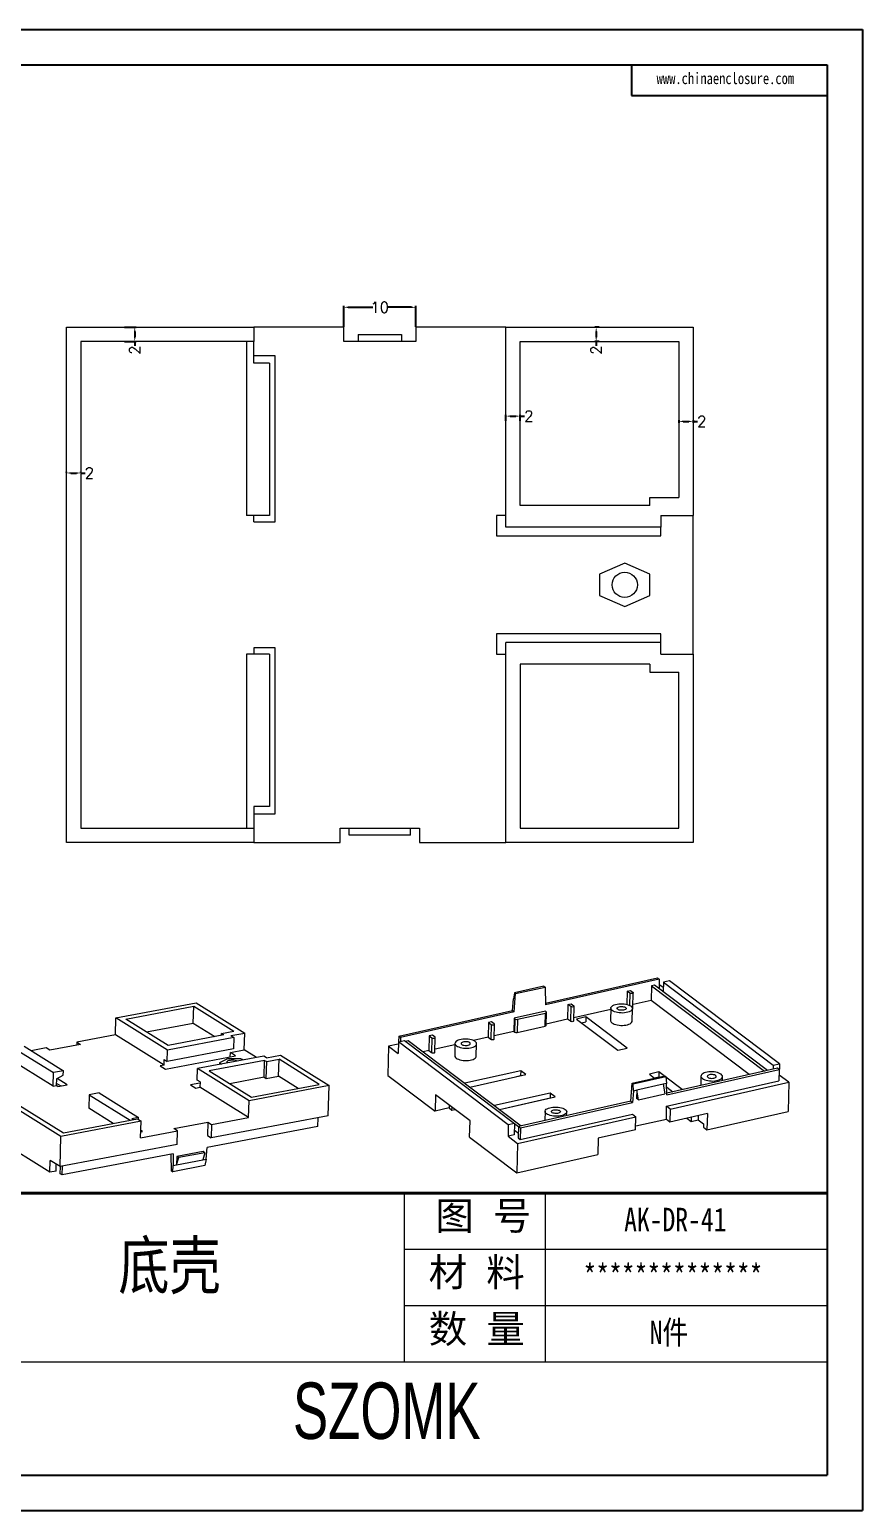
# Model space of a CAD drawing. Header units: inches. Extents: x 2877 to 3980, y 1126 to 1425.
# Drawn here: x 3530.5 to 3646.1, y 1128.8 to 1334.2 of the extents above; entities that cross this region are included whole.
import ezdxf

# ---------------------------------------------------------------- set-up
doc = ezdxf.new("R2010")
doc.units = ezdxf.units.IN
doc.header["$LTSCALE"] = 15
doc.layers.add('文字', color=81, linetype='Continuous')
doc.layers.add('粗实线', color=7, linetype='Continuous', lineweight=30)
doc.layers.add('细实线', color=3, linetype='Continuous', lineweight=9)
doc.styles.get("Standard").update_dxf_attribs({"font": 'txt', "bigfont": 'gbcbig.shx'})
doc.styles.add('宋体', font='', dxfattribs={"width": 0.8, "height": 3.5})
doc.styles.add('长仿宋', font='', dxfattribs={"width": 0.7, "height": 4})
doc.styles.get('宋体').set_extended_font_data('SimSun')
doc.styles.get('长仿宋').set_extended_font_data('SimSun')
doc.dimstyles.new('2', dxfattribs={"dimtxt": 1.5, "dimasz": 0.6, "dimexe": 0.18, "dimexo": 0.0625, "dimgap": 0.09, "dimtad": 0, "dimdsep": 46, "dimtxsty": 'Standard', "dimcen": 0, "dimclrd": 3, "dimclre": 3, "dimadec": 0, "dimazin": 2, "dimtfac": 1, "dimtofl": 0, "dimtmove": 0, "dimatfit": 3, "dimfxl": 1, "dimtolj": 1, "dimtzin": 0, "dimarcsym": 0})

# ---------------------------------------------------------------- blocks, each defined once
blk = doc.blocks.new('*D297')
at = {"color": 3, "lineweight": -2}
for p, q in [((3574.15, 1292.98), (3574.15, 1295.85)), ((3574.75, 1295.67), (3578.19, 1295.67)), ((3583.55, 1295.67), (3580.12, 1295.67)), ((3584.15, 1292.98), (3584.15, 1295.85))]:
    blk.add_line(p, q, dxfattribs=at)
at = {"color": 3}
for points in [[(3574.75, 1295.77), (3574.75, 1295.57), (3574.15, 1295.67)], [(3583.55, 1295.77), (3583.55, 1295.57), (3584.15, 1295.67)]]:
    blk.add_solid(points, dxfattribs=at)
at = {"layer": 'Defpoints', "color": 0}
for p in [(3584.15, 1295.67), (3574.15, 1292.92), (3584.15, 1292.92)]:
    blk.add_point(p, dxfattribs=at)
at = {"color": 0, "insert": (3579.15, 1295.67), "char_height": 1.5, "attachment_point": 5}
blk.add_mtext('\\A1;10', dxfattribs=at)
blk = doc.blocks.new('*D305')
at = {"color": 3, "lineweight": -2}
for p, q in [((3535.65, 1272.74), (3535.65, 1272.86)), ((3536.25, 1272.68), (3537.05, 1272.68)), ((3537.65, 1272.74), (3537.65, 1272.86)), ((3537.65, 1272.68), (3538.25, 1272.68))]:
    blk.add_line(p, q, dxfattribs=at)
at = {"color": 3}
for points in [[(3536.25, 1272.78), (3536.25, 1272.58), (3535.65, 1272.68)], [(3537.05, 1272.78), (3537.05, 1272.58), (3537.65, 1272.68)]]:
    blk.add_solid(points, dxfattribs=at)
at = {"layer": 'Defpoints', "color": 0}
for p in [(3535.65, 1272.68), (3537.65, 1272.68), (3537.65, 1272.68)]:
    blk.add_point(p, dxfattribs=at)
at = {"color": 0, "insert": (3538.84, 1272.68), "char_height": 1.5, "attachment_point": 5}
blk.add_mtext('\\A1;2', dxfattribs=at)
blk = doc.blocks.new('*D306')
at = {"color": 3, "lineweight": -2}
for p, q in [((3543.7, 1292.92), (3545.32, 1292.92)), ((3545.14, 1292.32), (3545.14, 1291.52)), ((3543.7, 1290.92), (3545.32, 1290.92)), ((3545.14, 1290.92), (3545.14, 1290.32))]:
    blk.add_line(p, q, dxfattribs=at)
at = {"color": 3}
for points in [[(3545.04, 1292.32), (3545.24, 1292.32), (3545.14, 1292.92)], [(3545.04, 1291.52), (3545.24, 1291.52), (3545.14, 1290.92)]]:
    blk.add_solid(points, dxfattribs=at)
at = {"layer": 'Defpoints', "color": 0}
for p in [(3543.64, 1292.92), (3543.64, 1290.92), (3545.14, 1290.92)]:
    blk.add_point(p, dxfattribs=at)
at = {"color": 0, "insert": (3545.14, 1289.73), "char_height": 1.5, "attachment_point": 5, "rotation": 90}
blk.add_mtext('\\A1;2', dxfattribs=at)
blk = doc.blocks.new('*D307')
at = {"color": 3, "lineweight": -2}
for p, q in [((3620.65, 1280.03), (3620.65, 1279.66)), ((3621.25, 1279.84), (3622.05, 1279.84)), ((3622.65, 1280.03), (3622.65, 1279.66)), ((3622.65, 1279.84), (3623.25, 1279.84))]:
    blk.add_line(p, q, dxfattribs=at)
at = {"color": 3}
for points in [[(3621.25, 1279.94), (3621.25, 1279.74), (3620.65, 1279.84)], [(3622.05, 1279.94), (3622.05, 1279.74), (3622.65, 1279.84)]]:
    blk.add_solid(points, dxfattribs=at)
at = {"layer": 'Defpoints', "color": 0}
for p in [(3620.65, 1280.09), (3622.65, 1280.09), (3622.65, 1279.84)]:
    blk.add_point(p, dxfattribs=at)
at = {"color": 0, "insert": (3623.84, 1279.84), "char_height": 1.5, "attachment_point": 5}
blk.add_mtext('\\A1;2', dxfattribs=at)
blk = doc.blocks.new('*D308')
at = {"color": 3, "lineweight": -2}
for p, q in [((3596.65, 1279.9), (3596.65, 1280.75)), ((3597.25, 1280.57), (3598.05, 1280.57)), ((3598.65, 1279.9), (3598.65, 1280.75)), ((3598.65, 1280.57), (3599.25, 1280.57))]:
    blk.add_line(p, q, dxfattribs=at)
at = {"color": 3}
for points in [[(3597.25, 1280.67), (3597.25, 1280.47), (3596.65, 1280.57)], [(3598.05, 1280.67), (3598.05, 1280.47), (3598.65, 1280.57)]]:
    blk.add_solid(points, dxfattribs=at)
at = {"layer": 'Defpoints', "color": 0}
for p in [(3596.65, 1279.84), (3598.65, 1280.57), (3598.65, 1279.84)]:
    blk.add_point(p, dxfattribs=at)
at = {"color": 0, "insert": (3599.84, 1280.57), "char_height": 1.5, "attachment_point": 5}
blk.add_mtext('\\A1;2', dxfattribs=at)
blk = doc.blocks.new('*D309')
at = {"color": 3, "lineweight": -2}
for p, q in [((3609.59, 1292.92), (3609.01, 1292.92)), ((3609.19, 1292.32), (3609.19, 1291.52)), ((3609.59, 1290.92), (3609.01, 1290.92)), ((3609.19, 1290.92), (3609.19, 1290.32))]:
    blk.add_line(p, q, dxfattribs=at)
at = {"color": 3}
for points in [[(3609.09, 1292.32), (3609.29, 1292.32), (3609.19, 1292.92)], [(3609.09, 1291.52), (3609.29, 1291.52), (3609.19, 1290.92)]]:
    blk.add_solid(points, dxfattribs=at)
at = {"layer": 'Defpoints', "color": 0}
for p in [(3609.65, 1292.92), (3609.19, 1290.92), (3609.65, 1290.92)]:
    blk.add_point(p, dxfattribs=at)
at = {"color": 0, "insert": (3609.19, 1289.73), "char_height": 1.5, "attachment_point": 5, "rotation": 90}
blk.add_mtext('\\A1;2', dxfattribs=at)

msp = doc.modelspace()

# ---------------------------------------------------------------- linework, layer by layer
for p, q in [((3355.612, 1334.191), (3646.14, 1334.191)), ((3646.14, 1334.191), (3646.14, 1128.767)), ((3363.13, 1329.3), (3641.249, 1329.3)), ((3614.076, 1329.3), (3614.076, 1325.054)), ((3641.249, 1329.3), (3641.249, 1133.658)), ((3614.076, 1325.054), (3641.249, 1325.054)), ((3363.13, 1133.658), (3641.249, 1133.658)), ((3355.612, 1128.767), (3646.14, 1128.767))]:
    msp.add_line(p, q)
at = {"color": 7, "linetype": 'Continuous', "lineweight": 15}
for p, q in [((3535.651, 1221.416), (3535.651, 1292.916)), ((3535.651, 1292.916), (3561.651, 1292.916)), ((3561.651, 1292.916), (3561.651, 1290.916)), ((3574.151, 1292.916), (3561.651, 1292.916)), ((3574.151, 1290.916), (3574.151, 1292.916)), ((3584.151, 1292.916), (3584.151, 1290.916)), ((3596.651, 1292.916), (3584.151, 1292.916)), ((3596.651, 1292.916), (3622.651, 1292.916)), ((3596.651, 1265.166), (3596.651, 1292.916)), ((3622.651, 1292.916), (3622.651, 1266.766)), ((3537.651, 1290.916), (3537.651, 1223.416)), ((3561.651, 1290.916), (3537.651, 1290.916)), ((3560.651, 1290.916), (3560.651, 1266.766)), ((3561.651, 1287.916), (3561.651, 1290.916)), ((3584.151, 1290.916), (3574.151, 1290.916)), ((3576.151, 1291.916), (3576.151, 1290.916)), ((3576.151, 1291.916), (3582.151, 1291.916)), ((3582.151, 1291.916), (3582.151, 1290.916)), ((3598.651, 1290.916), (3620.651, 1290.916)), ((3598.651, 1268.166), (3598.651, 1290.916)), ((3620.651, 1290.916), (3620.651, 1269.266)), ((3564.651, 1288.916), (3561.651, 1288.916)), ((3564.651, 1265.916), (3564.651, 1288.916)), ((3563.851, 1287.916), (3561.651, 1287.916)), ((3563.851, 1287.916), (3563.851, 1266.766)), ((3616.651, 1268.166), (3598.651, 1268.166)), ((3616.651, 1268.166), (3616.651, 1269.266)), ((3616.651, 1269.266), (3620.651, 1269.266)), ((3563.851, 1266.766), (3560.651, 1266.766)), ((3561.651, 1265.916), (3561.651, 1266.766)), ((3561.651, 1265.916), (3564.651, 1265.916)), ((3595.351, 1266.766), (3595.351, 1263.966)), ((3596.651, 1266.766), (3595.351, 1266.766)), ((3618.151, 1266.766), (3622.651, 1266.766)), ((3618.151, 1266.766), (3618.151, 1265.166)), ((3622.651, 1247.566), (3622.651, 1266.766)), ((3595.351, 1263.966), (3618.151, 1263.966)), ((3618.151, 1265.166), (3596.651, 1265.166)), ((3618.151, 1263.966), (3618.151, 1265.166)), ((3613.151, 1260.166), (3609.651, 1258.666)), ((3616.651, 1258.666), (3613.151, 1260.166)), ((3609.651, 1258.666), (3609.651, 1255.666)), ((3616.651, 1255.666), (3616.651, 1258.666)), ((3609.651, 1255.666), (3613.151, 1254.166)), ((3613.151, 1254.166), (3616.651, 1255.666)), ((3618.151, 1250.366), (3595.351, 1250.366)), ((3595.351, 1250.366), (3595.351, 1247.566)), ((3596.651, 1221.416), (3596.651, 1249.166)), ((3618.151, 1249.166), (3596.651, 1249.166)), ((3618.151, 1249.166), (3618.151, 1250.366)), ((3618.151, 1247.566), (3618.151, 1249.166)), ((3560.651, 1247.566), (3560.651, 1223.416)), ((3563.851, 1247.566), (3560.651, 1247.566)), ((3564.651, 1248.416), (3561.651, 1248.416)), ((3561.651, 1248.416), (3561.651, 1247.566)), ((3563.851, 1247.566), (3563.851, 1226.416)), ((3564.651, 1225.416), (3564.651, 1248.416)), ((3595.351, 1247.566), (3596.651, 1247.566)), ((3618.151, 1247.566), (3622.651, 1247.566)), ((3622.651, 1247.566), (3622.651, 1221.416)), ((3616.651, 1246.166), (3598.651, 1246.166)), ((3598.651, 1246.166), (3598.651, 1223.416)), ((3616.651, 1246.166), (3616.651, 1245.066)), ((3616.651, 1245.066), (3620.651, 1245.066)), ((3620.651, 1223.416), (3620.651, 1245.066)), ((3563.851, 1226.416), (3561.651, 1226.416)), ((3561.651, 1226.416), (3561.651, 1223.416)), ((3561.651, 1225.416), (3564.651, 1225.416)), ((3537.651, 1223.416), (3561.651, 1223.416)), ((3561.651, 1223.416), (3561.651, 1221.416)), ((3573.651, 1223.416), (3584.651, 1223.416)), ((3573.651, 1221.416), (3573.651, 1223.416)), ((3574.901, 1222.416), (3574.901, 1223.416)), ((3583.401, 1222.416), (3574.901, 1222.416)), ((3583.401, 1222.416), (3583.401, 1223.416)), ((3584.651, 1223.416), (3584.651, 1221.416)), ((3598.651, 1223.416), (3620.651, 1223.416)), ((3561.651, 1221.416), (3535.651, 1221.416)), ((3561.651, 1221.416), (3573.651, 1221.416)), ((3584.651, 1221.416), (3596.651, 1221.416)), ((3622.651, 1221.416), (3596.651, 1221.416)), ((3602.147, 1199.154), (3617.699, 1202.661)), ((3617.949, 1202.472), (3602.154, 1198.911)), ((3617.699, 1202.661), (3617.949, 1202.472)), ((3617.949, 1202.472), (3617.917, 1201.169)), ((3618.512, 1202.048), (3618.48, 1200.744)), ((3619.377, 1202.243), (3618.512, 1202.048)), ((3618.512, 1202.048), (3633.775, 1190.537)), ((3634.64, 1190.732), (3619.377, 1202.243)), ((3597.576, 1198.124), (3597.694, 1199.726)), ((3597.861, 1200.566), (3597.694, 1199.726)), ((3597.826, 1197.935), (3598.011, 1200.453)), ((3601.939, 1201.485), (3597.861, 1200.566)), ((3597.861, 1200.566), (3598.011, 1200.453)), ((3598.011, 1200.453), (3602.09, 1201.372)), ((3601.939, 1201.485), (3602.09, 1201.372)), ((3602.09, 1201.372), (3602.154, 1198.911)), ((3613.497, 1200.793), (3613.452, 1198.946)), ((3613.497, 1200.793), (3613.93, 1200.891)), ((3613.872, 1200.51), (3613.497, 1200.793)), ((3613.93, 1200.891), (3614.305, 1200.608)), ((3614.289, 1198.516), (3614.338, 1200.553)), ((3616.851, 1201.55), (3616.801, 1199.513)), ((3617.283, 1201.647), (3616.851, 1201.55)), ((3616.851, 1201.55), (3632.55, 1189.709)), ((3632.983, 1189.807), (3617.283, 1201.647)), ((3618.025, 1201.649), (3617.928, 1201.628)), ((3618.494, 1201.296), (3618.025, 1201.649)), ((3542.536, 1197.08), (3553.661, 1199.187)), ((3543.908, 1196.921), (3553.321, 1198.704)), ((3553.249, 1196.371), (3553.321, 1198.704)), ((3553.321, 1198.704), (3558.913, 1195.228)), ((3553.661, 1199.187), (3560.415, 1194.989)), ((3581.781, 1194.562), (3597.576, 1198.124)), ((3597.826, 1197.935), (3582.031, 1194.373)), ((3597.576, 1198.124), (3597.826, 1197.935)), ((3602.132, 1198.006), (3597.804, 1197.03)), ((3598.271, 1196.89), (3602.165, 1197.768)), ((3602.121, 1195.958), (3602.165, 1197.768)), ((3602.257, 1197.911), (3602.132, 1198.006)), ((3602.246, 1196.046), (3602.29, 1197.856)), ((3605.275, 1198.939), (3605.225, 1196.902)), ((3605.275, 1198.939), (3605.707, 1199.037)), ((3605.65, 1198.656), (3605.275, 1198.939)), ((3605.65, 1198.656), (3605.6, 1196.619)), ((3605.707, 1199.037), (3606.083, 1198.754)), ((3606.067, 1196.662), (3606.116, 1198.699)), ((3611.219, 1198.254), (3606.077, 1197.095)), ((3611.224, 1198.441), (3611.182, 1196.721)), ((3614.181, 1196.648), (3614.223, 1198.368)), ((3616.801, 1199.513), (3614.299, 1198.949)), ((3630.433, 1189.232), (3616.801, 1199.513)), ((3542.463, 1194.747), (3542.536, 1197.08)), ((3549.703, 1192.625), (3542.536, 1197.08)), ((3549.784, 1193.268), (3543.908, 1196.921)), ((3546.767, 1195.143), (3553.249, 1196.371)), ((3553.249, 1196.371), (3556.265, 1194.496)), ((3594.239, 1196.451), (3594.19, 1194.414)), ((3594.672, 1196.549), (3594.239, 1196.451)), ((3594.239, 1196.451), (3594.615, 1196.168)), ((3594.615, 1196.168), (3594.565, 1194.131)), ((3595.047, 1196.266), (3594.672, 1196.549)), ((3595.031, 1194.174), (3595.081, 1196.211)), ((3597.804, 1197.03), (3597.76, 1195.219)), ((3597.804, 1197.03), (3597.929, 1196.935)), ((3597.885, 1195.125), (3597.929, 1196.935)), ((3598.271, 1196.89), (3598.227, 1195.079)), ((3598.227, 1195.079), (3602.121, 1195.958)), ((3605.225, 1196.902), (3602.251, 1196.232)), ((3605.6, 1196.619), (3605.225, 1196.902)), ((3607.747, 1197.226), (3606.449, 1196.933)), ((3606.449, 1196.933), (3612.204, 1192.593)), ((3607.138, 1196.414), (3607.731, 1196.547)), ((3607.747, 1197.226), (3607.731, 1196.547)), ((3613.502, 1192.886), (3607.747, 1197.226)), ((3537.115, 1193.734), (3537.101, 1193.312)), ((3542.463, 1194.747), (3537.115, 1193.734)), ((3537.115, 1193.734), (3537.631, 1193.413)), ((3549.217, 1190.549), (3542.463, 1194.747)), ((3558.902, 1194.367), (3549.703, 1192.625)), ((3557.486, 1194.728), (3549.784, 1193.268)), ((3557.194, 1194.672), (3557.202, 1194.904)), ((3557.202, 1194.904), (3558.913, 1195.228)), ((3557.486, 1194.728), (3557.202, 1194.904)), ((3558.489, 1194.624), (3560.415, 1194.989)), ((3558.489, 1194.624), (3558.902, 1194.367)), ((3558.902, 1194.367), (3558.853, 1192.781)), ((3560.342, 1192.656), (3560.415, 1194.989)), ((3581.728, 1193.754), (3581.69, 1192.169)), ((3581.728, 1193.754), (3582.594, 1193.949)), ((3596.991, 1182.243), (3581.728, 1193.754)), ((3581.781, 1194.562), (3581.761, 1193.761)), ((3582.031, 1194.373), (3581.781, 1194.562)), ((3582.031, 1194.373), (3582.017, 1193.819)), ((3582.594, 1193.949), (3597.857, 1182.438)), ((3582.72, 1193.854), (3583.096, 1193.938)), ((3583.096, 1193.938), (3598.796, 1182.098)), ((3586.017, 1194.597), (3585.968, 1192.56)), ((3586.45, 1194.695), (3586.017, 1194.597)), ((3586.017, 1194.597), (3586.392, 1194.314)), ((3586.392, 1194.314), (3586.343, 1192.277)), ((3586.825, 1194.412), (3586.45, 1194.695)), ((3586.809, 1192.32), (3586.859, 1194.357)), ((3589.586, 1193.562), (3589.545, 1191.842)), ((3594.19, 1194.414), (3592.148, 1193.954)), ((3594.19, 1194.414), (3594.565, 1194.131)), ((3597.76, 1195.219), (3595.042, 1194.606)), ((3597.76, 1195.219), (3597.885, 1195.125)), ((3534.902, 1180.657), (3516.435, 1192.135)), ((3517.807, 1191.976), (3535.241, 1181.14)), ((3533.813, 1187.631), (3527.576, 1191.508)), ((3527.634, 1193.374), (3533.872, 1189.497)), ((3529.778, 1193.152), (3535.241, 1189.756)), ((3532.836, 1192.923), (3530.774, 1192.533)), ((3533.352, 1192.602), (3532.836, 1192.923)), ((3537.631, 1193.413), (3533.352, 1192.602)), ((3549.384, 1189.994), (3559.14, 1191.842)), ((3558.853, 1192.781), (3549.654, 1191.038)), ((3549.654, 1191.038), (3549.703, 1192.625)), ((3563.035, 1191.799), (3553.835, 1190.056)), ((3558.398, 1191.702), (3558.417, 1192.292)), ((3558.417, 1192.292), (3560.342, 1192.656)), ((3559.14, 1191.842), (3558.417, 1192.292)), ((3562.028, 1191.608), (3560.342, 1192.656)), ((3563.448, 1191.542), (3563.035, 1191.799)), ((3563.448, 1191.542), (3565.374, 1191.907)), ((3565.374, 1191.907), (3572.128, 1187.709)), ((3580.376, 1193.16), (3580.277, 1189.086)), ((3581.721, 1193.463), (3580.376, 1193.16)), ((3580.376, 1193.16), (3581.69, 1192.169)), ((3585.968, 1192.56), (3585.164, 1192.379)), ((3585.968, 1192.56), (3586.343, 1192.277)), ((3589.582, 1193.375), (3586.82, 1192.752)), ((3592.544, 1191.769), (3592.586, 1193.489)), ((3612.204, 1192.593), (3613.502, 1192.886)), ((3533.813, 1187.631), (3533.872, 1189.497)), ((3535.241, 1189.756), (3533.872, 1189.497)), ((3535.222, 1189.15), (3535.241, 1189.756)), ((3549.217, 1190.549), (3548.661, 1190.444)), ((3548.661, 1190.444), (3549.384, 1189.994)), ((3549.217, 1190.549), (3549.24, 1191.295)), ((3549.24, 1191.295), (3549.654, 1191.038)), ((3553.786, 1188.47), (3553.835, 1190.056)), ((3561.003, 1185.601), (3553.835, 1190.056)), ((3563.168, 1191.196), (3555.466, 1189.737)), ((3555.466, 1189.737), (3561.342, 1186.084)), ((3556.889, 1190.862), (3556.882, 1190.633)), ((3557.999, 1191.387), (3556.889, 1190.862)), ((3556.889, 1190.862), (3557.17, 1190.688)), ((3559.884, 1191.43), (3557.999, 1191.387)), ((3560.165, 1191.255), (3559.884, 1191.43)), ((3563.095, 1188.863), (3563.168, 1191.196)), ((3563.168, 1191.196), (3563.452, 1191.019)), ((3563.379, 1188.686), (3563.452, 1191.019)), ((3563.452, 1191.019), (3565.164, 1191.343)), ((3565.091, 1189.011), (3565.164, 1191.343)), ((3570.755, 1187.868), (3565.164, 1191.343)), ((3598.706, 1189.758), (3590.956, 1188.011)), ((3598.706, 1189.758), (3598.689, 1189.079)), ((3599.406, 1189.23), (3598.706, 1189.758)), ((3617.881, 1189.584), (3616.582, 1189.291)), ((3617.881, 1189.584), (3617.864, 1188.905)), ((3618.602, 1189.04), (3617.881, 1189.584)), ((3634.338, 1190.112), (3619.003, 1186.655)), ((3619.009, 1186.411), (3634.588, 1189.924)), ((3633.775, 1190.537), (3633.761, 1189.982)), ((3633.775, 1190.537), (3634.64, 1190.732)), ((3634.588, 1189.924), (3634.338, 1190.112)), ((3634.588, 1189.924), (3634.55, 1188.339)), ((3634.64, 1190.732), (3634.602, 1189.148)), ((3533.813, 1187.631), (3534.241, 1187.712)), ((3534.27, 1188.645), (3534.241, 1187.712)), ((3534.461, 1187.575), (3534.241, 1187.712)), ((3534.251, 1188.033), (3534.865, 1187.652)), ((3534.27, 1188.645), (3535.222, 1189.15)), ((3535.744, 1187.819), (3534.348, 1188.686)), ((3534.461, 1187.575), (3535.744, 1187.819)), ((3554.194, 1188.057), (3552.897, 1187.811)), ((3552.897, 1187.811), (3553.62, 1187.361)), ((3553.62, 1187.361), (3554.176, 1187.467)), ((3554.199, 1188.213), (3553.786, 1188.47)), ((3554.199, 1188.213), (3554.176, 1187.467)), ((3560.93, 1183.268), (3554.176, 1187.467)), ((3563.095, 1188.863), (3558.325, 1187.959)), ((3572.128, 1187.709), (3561.003, 1185.601)), ((3561.342, 1186.084), (3570.755, 1187.868)), ((3563.095, 1188.863), (3563.379, 1188.686)), ((3563.379, 1188.686), (3565.091, 1189.011)), ((3567.823, 1187.312), (3565.091, 1189.011)), ((3571.997, 1183.51), (3572.128, 1187.709)), ((3580.277, 1189.086), (3586.82, 1184.152)), ((3591.657, 1187.482), (3599.406, 1189.23)), ((3598.127, 1188.952), (3598.126, 1188.941)), ((3598.127, 1188.952), (3598.689, 1189.079)), ((3598.689, 1189.079), (3598.7, 1189.07)), ((3613.999, 1185.526), (3614.184, 1188.044)), ((3614.184, 1188.044), (3618.695, 1189.061)), ((3614.184, 1188.044), (3614.334, 1187.931)), ((3614.334, 1187.931), (3618.845, 1188.948)), ((3614.367, 1186.94), (3614.334, 1187.931)), ((3618.507, 1187.873), (3614.828, 1187.044)), ((3616.582, 1189.291), (3617.303, 1188.747)), ((3617.272, 1188.771), (3617.864, 1188.905)), ((3617.864, 1188.905), (3617.896, 1188.881)), ((3618.968, 1187.977), (3618.507, 1187.873)), ((3618.507, 1187.873), (3618.729, 1186.553)), ((3618.695, 1189.061), (3618.845, 1188.948)), ((3618.845, 1188.948), (3618.968, 1187.977)), ((3621.129, 1187.134), (3618.858, 1188.847)), ((3619.009, 1186.411), (3618.968, 1187.977)), ((3618.971, 1184.827), (3634.55, 1188.339)), ((3618.981, 1187.482), (3619.831, 1186.841)), ((3619.471, 1184.449), (3635.915, 1188.157)), ((3623.735, 1189.006), (3623.703, 1187.714)), ((3626.721, 1188.395), (3626.734, 1188.932)), ((3634.569, 1189.141), (3634.602, 1189.148)), ((3635.915, 1188.157), (3634.602, 1189.148)), ((3635.915, 1188.157), (3635.816, 1184.084)), ((3533.364, 1175.668), (3517.609, 1185.461)), ((3538.83, 1186.415), (3538.772, 1184.548)), ((3540.2, 1186.674), (3538.83, 1186.415)), ((3538.83, 1186.415), (3544.496, 1182.893)), ((3540.2, 1186.674), (3545.662, 1183.279)), ((3560.93, 1183.268), (3561.003, 1185.601)), ((3586.875, 1186.415), (3586.82, 1184.152)), ((3591.679, 1182.792), (3586.875, 1186.415)), ((3602.809, 1186.663), (3595.06, 1184.916)), ((3595.749, 1184.396), (3602.793, 1185.984)), ((3595.76, 1184.387), (3603.51, 1186.135)), ((3613.999, 1185.526), (3598.42, 1182.013)), ((3598.67, 1181.825), (3614.249, 1185.337)), ((3602.809, 1186.663), (3602.793, 1185.984)), ((3602.793, 1185.984), (3602.804, 1185.976)), ((3603.51, 1186.135), (3602.809, 1186.663)), ((3613.999, 1185.526), (3614.249, 1185.337)), ((3614.367, 1186.94), (3614.249, 1185.337)), ((3614.828, 1187.044), (3614.367, 1186.94)), ((3614.828, 1187.044), (3614.801, 1185.912)), ((3615.051, 1185.723), (3614.801, 1185.912)), ((3615.051, 1185.723), (3614.828, 1187.044)), ((3615.051, 1185.723), (3618.729, 1186.553)), ((3542.15, 1182.449), (3538.772, 1184.548)), ((3545.662, 1183.279), (3544.721, 1183.1)), ((3545.653, 1182.996), (3545.662, 1183.279)), ((3571.997, 1183.51), (3555.737, 1180.43)), ((3555.795, 1182.296), (3560.93, 1183.268)), ((3570.574, 1182.036), (3570.611, 1183.247)), ((3588.767, 1184.591), (3586.82, 1184.152)), ((3588.777, 1184.981), (3588.767, 1184.591)), ((3588.767, 1184.591), (3589.168, 1184.289)), ((3589.168, 1184.289), (3589.177, 1184.679)), ((3589.168, 1184.289), (3589.573, 1184.38)), ((3598.266, 1179.668), (3614.711, 1183.376)), ((3598.631, 1180.24), (3614.21, 1183.753)), ((3602.097, 1184.127), (3602.066, 1182.835)), ((3605.083, 1183.516), (3605.096, 1184.054)), ((3614.21, 1183.753), (3614.711, 1183.376)), ((3614.667, 1181.565), (3614.711, 1183.376)), ((3618.926, 1183.016), (3618.971, 1184.827)), ((3619.471, 1184.449), (3618.971, 1184.827)), ((3619.471, 1184.449), (3619.427, 1182.639)), ((3624.62, 1183.81), (3619.427, 1182.639)), ((3622.387, 1183.306), (3622.373, 1182.728)), ((3623.339, 1183.521), (3623.325, 1182.943)), ((3624.565, 1181.547), (3635.816, 1184.084)), ((3624.62, 1183.81), (3624.565, 1181.547)), ((3546.027, 1182.764), (3534.902, 1180.657)), ((3535.241, 1181.14), (3545.51, 1183.085)), ((3544.721, 1183.1), (3544.924, 1182.974)), ((3545.51, 1183.085), (3546.027, 1182.764)), ((3545.954, 1180.431), (3546.027, 1182.764)), ((3545.954, 1180.431), (3551.089, 1181.404)), ((3545.98, 1181.274), (3546.205, 1181.317)), ((3546.205, 1181.317), (3545.986, 1181.453)), ((3550.572, 1181.725), (3555.279, 1182.617)), ((3551.089, 1181.404), (3550.572, 1181.725)), ((3551.031, 1179.538), (3551.089, 1181.404)), ((3570.574, 1182.036), (3555.17, 1179.118)), ((3555.279, 1182.617), (3555.221, 1180.751)), ((3555.279, 1182.617), (3555.795, 1182.296)), ((3555.795, 1182.296), (3555.737, 1180.43)), ((3591.624, 1180.529), (3591.679, 1182.792)), ((3596.991, 1182.243), (3596.953, 1180.659)), ((3597.857, 1182.438), (3596.991, 1182.243)), ((3597.857, 1182.438), (3597.818, 1180.854)), ((3598.396, 1181.054), (3597.833, 1181.478)), ((3598.418, 1181.959), (3597.855, 1182.383)), ((3598.42, 1182.013), (3598.381, 1180.429)), ((3598.42, 1182.013), (3598.67, 1181.825)), ((3598.67, 1181.825), (3598.631, 1180.24)), ((3614.667, 1181.565), (3609.474, 1180.394)), ((3618.926, 1183.016), (3614.679, 1182.058)), ((3619.427, 1182.639), (3618.926, 1183.016)), ((3621.786, 1183.171), (3622.373, 1182.728)), ((3622.373, 1182.728), (3623.325, 1182.943)), ((3623.325, 1182.943), (3624.075, 1182.377)), ((3624.075, 1182.377), (3624.064, 1181.924)), ((3624.064, 1181.924), (3624.565, 1181.547)), ((3534.771, 1176.458), (3534.902, 1180.657)), ((3551.031, 1179.538), (3534.771, 1176.458)), ((3555.221, 1180.751), (3555.737, 1180.43)), ((3591.624, 1180.529), (3598.167, 1175.594)), ((3597.818, 1180.854), (3596.953, 1180.659)), ((3596.953, 1180.659), (3598.266, 1179.668)), ((3598.266, 1179.668), (3598.167, 1175.594)), ((3598.381, 1180.429), (3598.631, 1180.24)), ((3609.474, 1180.394), (3609.419, 1178.131)), ((3533.364, 1175.668), (3533.415, 1177.301)), ((3534.771, 1176.458), (3533.415, 1177.301)), ((3550.463, 1178.226), (3535.06, 1175.308)), ((3550.248, 1175.844), (3550.208, 1178.178)), ((3550.463, 1178.226), (3550.491, 1176.608)), ((3550.983, 1177.861), (3550.947, 1176.695)), ((3550.947, 1176.695), (3551.242, 1177.7)), ((3550.947, 1176.695), (3554.584, 1177.384)), ((3554.62, 1178.55), (3550.983, 1177.861)), ((3551.242, 1177.7), (3550.983, 1177.861)), ((3554.879, 1178.389), (3551.242, 1177.7)), ((3554.879, 1178.389), (3554.584, 1177.384)), ((3554.584, 1177.384), (3555.041, 1177.47)), ((3554.879, 1178.389), (3554.62, 1178.55)), ((3555.041, 1177.47), (3554.863, 1176.593)), ((3555.041, 1177.47), (3555.17, 1179.118)), ((3598.167, 1175.594), (3609.419, 1178.131)), ((3534.22, 1175.83), (3533.364, 1175.668)), ((3534.22, 1175.83), (3534.25, 1176.782)), ((3534.801, 1175.469), (3534.832, 1176.469)), ((3535.06, 1175.308), (3534.801, 1175.469)), ((3535.06, 1175.308), (3535.097, 1176.519)), ((3550.248, 1175.844), (3550.403, 1175.748)), ((3550.403, 1175.748), (3550.491, 1176.608)), ((3554.863, 1176.593), (3550.403, 1175.748)), ((3550.491, 1176.608), (3550.947, 1176.695))]:
    msp.add_line(p, q, dxfattribs=at)
at = {"color": 8, "linetype": 'Continuous', "lineweight": 15}
msp.add_line((3613.872, 1200.51), (3613.831, 1198.811), dxfattribs=at)
at = {"color": 7, "linetype": 'Continuous', "lineweight": 15, "flags": 128}
for points in [[(3614.305, 1200.608), (3614.336, 1200.568), (3614.33, 1200.527), (3614.287, 1200.491), (3614.214, 1200.465), (3614.121, 1200.453), (3614.024, 1200.458), (3613.936, 1200.478), (3613.872, 1200.51)], [(3602.165, 1197.768), (3602.205, 1197.779), (3602.239, 1197.794), (3602.265, 1197.811), (3602.282, 1197.83), (3602.29, 1197.851), (3602.288, 1197.871), (3602.277, 1197.892), (3602.257, 1197.911)], [(3606.083, 1198.754), (3606.114, 1198.714), (3606.108, 1198.673), (3606.065, 1198.637), (3605.991, 1198.611), (3605.899, 1198.599), (3605.802, 1198.604), (3605.714, 1198.624), (3605.65, 1198.656)], [(3611.425, 1198.111), (3611.319, 1198.209), (3611.252, 1198.311), (3611.224, 1198.416), (3611.238, 1198.521), (3611.292, 1198.622), (3611.385, 1198.718), (3611.515, 1198.805), (3611.677, 1198.881), (3611.868, 1198.944), (3612.083, 1198.992), (3612.315, 1199.025), (3612.558, 1199.04), (3612.805, 1199.038), (3613.051, 1199.019), (3613.287, 1198.983), (3613.508, 1198.931), (3613.708, 1198.865), (3613.881, 1198.786), (3614.022, 1198.697), (3614.128, 1198.6), (3614.195, 1198.497), (3614.223, 1198.392), (3614.209, 1198.287), (3614.155, 1198.186), (3614.062, 1198.09), (3613.932, 1198.003), (3613.77, 1197.927), (3613.579, 1197.864), (3613.364, 1197.816), (3613.132, 1197.783), (3612.889, 1197.768), (3612.642, 1197.77), (3612.397, 1197.789), (3612.16, 1197.825), (3611.939, 1197.877), (3611.739, 1197.943), (3611.567, 1198.022), (3611.425, 1198.111)], [(3612.183, 1198.282), (3612.122, 1198.345), (3612.099, 1198.411), (3612.115, 1198.477), (3612.17, 1198.538), (3612.259, 1198.591), (3612.377, 1198.632), (3612.518, 1198.659), (3612.671, 1198.669), (3612.827, 1198.664), (3612.977, 1198.641), (3613.111, 1198.604), (3613.221, 1198.555), (3613.299, 1198.496), (3613.342, 1198.431), (3613.345, 1198.364), (3613.309, 1198.3), (3613.237, 1198.243), (3613.132, 1198.195), (3613.002, 1198.161), (3612.854, 1198.142), (3612.698, 1198.14), (3612.543, 1198.154), (3612.4, 1198.184), (3612.277, 1198.227), (3612.183, 1198.282)], [(3594.615, 1196.168), (3594.679, 1196.136), (3594.767, 1196.116), (3594.864, 1196.111), (3594.956, 1196.122), (3595.029, 1196.148), (3595.073, 1196.185), (3595.079, 1196.226), (3595.047, 1196.266)], [(3602.246, 1196.046), (3602.246, 1196.04), (3602.238, 1196.02), (3602.22, 1196.001), (3602.195, 1195.983), (3602.161, 1195.969), (3602.121, 1195.958)], [(3606.067, 1196.662), (3606.058, 1196.636), (3606.015, 1196.6), (3605.942, 1196.574), (3605.849, 1196.562), (3605.752, 1196.567), (3605.665, 1196.587), (3605.6, 1196.619)], [(3611.182, 1196.721), (3611.183, 1196.696), (3611.21, 1196.591), (3611.278, 1196.489), (3611.383, 1196.391), (3611.525, 1196.302), (3611.697, 1196.223), (3611.897, 1196.157), (3612.118, 1196.105), (3612.355, 1196.069), (3612.6, 1196.05), (3612.848, 1196.048), (3613.091, 1196.063), (3613.323, 1196.096), (3613.537, 1196.144), (3613.728, 1196.207), (3613.891, 1196.283), (3614.02, 1196.37), (3614.113, 1196.466), (3614.167, 1196.567), (3614.181, 1196.648)], [(3586.392, 1194.314), (3586.457, 1194.282), (3586.544, 1194.262), (3586.642, 1194.257), (3586.734, 1194.268), (3586.807, 1194.294), (3586.85, 1194.331), (3586.857, 1194.372), (3586.825, 1194.412)], [(3592.384, 1193.818), (3592.243, 1193.907), (3592.07, 1193.986), (3591.871, 1194.052), (3591.649, 1194.104), (3591.413, 1194.14), (3591.168, 1194.159), (3590.92, 1194.161), (3590.677, 1194.146), (3590.445, 1194.114), (3590.231, 1194.065), (3590.04, 1194.002), (3589.877, 1193.926), (3589.748, 1193.839), (3589.654, 1193.743), (3589.6, 1193.642), (3589.587, 1193.537), (3589.614, 1193.432), (3589.682, 1193.33), (3589.788, 1193.232), (3589.929, 1193.143), (3590.102, 1193.064), (3590.302, 1192.998), (3590.523, 1192.946), (3590.759, 1192.91), (3591.004, 1192.891), (3591.252, 1192.889), (3591.495, 1192.905), (3591.727, 1192.937), (3591.941, 1192.985), (3592.132, 1193.048), (3592.295, 1193.124), (3592.425, 1193.211), (3592.518, 1193.307), (3592.572, 1193.408), (3592.585, 1193.513), (3592.558, 1193.618), (3592.49, 1193.721), (3592.384, 1193.818)], [(3591.627, 1193.647), (3591.532, 1193.702), (3591.409, 1193.746), (3591.266, 1193.776), (3591.112, 1193.79), (3590.956, 1193.787), (3590.808, 1193.768), (3590.677, 1193.734), (3590.573, 1193.687), (3590.5, 1193.629), (3590.465, 1193.565), (3590.468, 1193.499), (3590.51, 1193.434), (3590.589, 1193.375), (3590.698, 1193.325), (3590.832, 1193.288), (3590.982, 1193.266), (3591.139, 1193.26), (3591.292, 1193.271), (3591.432, 1193.297), (3591.551, 1193.339), (3591.64, 1193.391), (3591.694, 1193.453), (3591.711, 1193.518), (3591.688, 1193.585), (3591.627, 1193.647)], [(3594.565, 1194.131), (3594.629, 1194.099), (3594.717, 1194.079), (3594.814, 1194.074), (3594.907, 1194.086), (3594.98, 1194.111), (3595.023, 1194.148), (3595.031, 1194.174)], [(3586.343, 1192.277), (3586.407, 1192.245), (3586.495, 1192.225), (3586.592, 1192.22), (3586.684, 1192.232), (3586.758, 1192.257), (3586.801, 1192.294), (3586.809, 1192.32)], [(3589.545, 1191.842), (3589.545, 1191.817), (3589.573, 1191.712), (3589.64, 1191.61), (3589.746, 1191.512), (3589.887, 1191.423), (3590.06, 1191.345), (3590.26, 1191.278), (3590.481, 1191.226), (3590.717, 1191.19), (3590.962, 1191.171), (3591.21, 1191.169), (3591.453, 1191.185), (3591.685, 1191.217), (3591.899, 1191.265), (3592.091, 1191.328), (3592.253, 1191.404), (3592.383, 1191.491), (3592.476, 1191.587), (3592.53, 1191.689), (3592.544, 1191.769)], [(3559.395, 1191.109), (3559.264, 1191.152), (3559.097, 1191.188), (3558.914, 1191.211), (3558.725, 1191.22), (3558.539, 1191.214), (3558.363, 1191.193), (3558.207, 1191.159), (3558.077, 1191.114), (3557.98, 1191.058), (3557.92, 1190.995), (3557.899, 1190.928), (3557.92, 1190.86), (3557.94, 1190.834)], [(3623.936, 1188.676), (3624.077, 1188.587), (3624.25, 1188.508), (3624.45, 1188.442), (3624.671, 1188.39), (3624.907, 1188.354), (3625.152, 1188.335), (3625.4, 1188.333), (3625.643, 1188.348), (3625.875, 1188.381), (3626.089, 1188.429), (3626.281, 1188.492), (3626.443, 1188.568), (3626.573, 1188.655), (3626.666, 1188.751), (3626.72, 1188.852), (3626.733, 1188.957), (3626.706, 1189.062), (3626.638, 1189.165), (3626.532, 1189.262), (3626.391, 1189.351), (3626.218, 1189.43), (3626.019, 1189.496), (3625.798, 1189.548), (3625.561, 1189.584), (3625.316, 1189.603), (3625.068, 1189.605), (3624.825, 1189.59), (3624.593, 1189.557), (3624.379, 1189.509), (3624.188, 1189.446), (3624.025, 1189.37), (3623.896, 1189.283), (3623.803, 1189.187), (3623.749, 1189.086), (3623.735, 1188.981), (3623.763, 1188.876), (3623.83, 1188.773), (3623.936, 1188.676)], [(3624.693, 1188.847), (3624.788, 1188.792), (3624.911, 1188.748), (3625.054, 1188.719), (3625.208, 1188.704), (3625.364, 1188.707), (3625.512, 1188.726), (3625.643, 1188.76), (3625.747, 1188.808), (3625.82, 1188.865), (3625.856, 1188.929), (3625.852, 1188.996), (3625.81, 1189.06), (3625.732, 1189.12), (3625.622, 1189.169), (3625.488, 1189.206), (3625.338, 1189.228), (3625.181, 1189.234), (3625.028, 1189.224), (3624.888, 1189.197), (3624.77, 1189.156), (3624.68, 1189.103), (3624.626, 1189.042), (3624.609, 1188.976), (3624.632, 1188.91), (3624.693, 1188.847)], [(3604.895, 1184.383), (3605.001, 1184.286), (3605.068, 1184.183), (3605.096, 1184.078), (3605.082, 1183.973), (3605.028, 1183.872), (3604.935, 1183.776), (3604.806, 1183.689), (3604.643, 1183.613), (3604.452, 1183.55), (3604.238, 1183.502), (3604.006, 1183.469), (3603.763, 1183.454), (3603.515, 1183.456), (3603.27, 1183.475), (3603.033, 1183.511), (3602.812, 1183.563), (3602.612, 1183.629), (3602.44, 1183.708), (3602.298, 1183.797), (3602.193, 1183.894), (3602.125, 1183.997), (3602.098, 1184.102), (3602.111, 1184.207), (3602.165, 1184.308), (3602.258, 1184.404), (3602.388, 1184.491), (3602.55, 1184.567), (3602.741, 1184.63), (3602.956, 1184.678), (3603.188, 1184.711), (3603.431, 1184.726), (3603.678, 1184.724), (3603.924, 1184.705), (3604.16, 1184.669), (3604.381, 1184.617), (3604.581, 1184.551), (3604.754, 1184.472), (3604.895, 1184.383)], [(3604.138, 1184.212), (3604.198, 1184.15), (3604.221, 1184.083), (3604.205, 1184.018), (3604.151, 1183.956), (3604.061, 1183.903), (3603.943, 1183.862), (3603.803, 1183.836), (3603.649, 1183.825), (3603.493, 1183.831), (3603.343, 1183.853), (3603.209, 1183.89), (3603.099, 1183.939), (3603.021, 1183.999), (3602.979, 1184.063), (3602.975, 1184.13), (3603.011, 1184.194), (3603.083, 1184.252), (3603.188, 1184.299), (3603.318, 1184.333), (3603.466, 1184.352), (3603.622, 1184.355), (3603.777, 1184.34), (3603.92, 1184.311), (3604.043, 1184.267), (3604.138, 1184.212)]]:
    msp.add_lwpolyline(points, dxfattribs=at)
at = {"color": 7, "linetype": 'Continuous', "lineweight": 15}
msp.add_circle((3613.151, 1257.166), 1.75, dxfattribs=at)
for centre, radius, start, end in [((3614.189, 1198.543), 0.103, 284.11746, 344.74851), ((3598.158, 1197.344), 0.468, 240.81679, 283.98367), ((3598.113, 1195.534), 0.468, 240.81679, 283.98367)]:
    msp.add_arc(centre, radius, start, end, dxfattribs=at)
at = {"layer": '粗实线', "color": 7, "lineweight": 40}
msp.add_line((3641.249, 1172.786), (3523.864, 1172.786), dxfattribs=at)
at = {"layer": '细实线', "color": 7}
for p, q in [((3582.556, 1172.786), (3582.556, 1149.309)), ((3602.121, 1172.786), (3602.121, 1149.474)), ((3641.249, 1164.961), (3582.556, 1164.961)), ((3641.249, 1157.135), (3582.556, 1157.135)), ((3641.249, 1149.309), (3465.171, 1149.309))]:
    msp.add_line(p, q, dxfattribs=at)

# ---------------------------------------------------------------- texts
at = {"layer": '文字', "color": 0, "attachment_point": 1, "style": '宋体'}
for s, insert, char_height, width in [('www.chinaenclosure.com', (3617.577, 1328.224), 1.59412, 28.00711), ('{\\H1.111x;AK-DR-41}', (3613.07, 1170.742), 2.93463, 33.92756), ('底壳', (3542.861, 1166.031), 6.5214, 83.37361), ('{\\H1.111x;**************}', (3607.425, 1162.917), 2.93463, 33.92756), ('{\\H1.111x;N件}', (3616.62, 1155.091), 2.93463, 33.92756)]:
    msp.add_mtext(s, dxfattribs=dict(at, insert=insert, char_height=char_height, width=width))
at = {"layer": '粗实线', "insert": (3567.096, 1146.507), "char_height": 7.82567, "width": 87.75711, "attachment_point": 1, "style": '长仿宋'}
msp.add_mtext('{\\fSTXinwei|b0|i0|c134|p2;SZOMK}', dxfattribs=at)
at = {"layer": '细实线', "color": 7, "char_height": 3.91283, "attachment_point": 1}
for s, insert, width in [('{\\fSimSun|b0|i0|c134|p54;图 号}', (3586.859, 1171.598), 19.56417), ('{\\fSimSun|b0|i0|c134|p54;材 料   }', (3585.931, 1163.773), 19.56417), ('{\\fSimSun|b0|i0|c134|p54;数 量}', (3585.95, 1155.909), 17.67868)]:
    msp.add_mtext(s, dxfattribs=dict(at, insert=insert, width=width))

# ---------------------------------------------------------------- dimensions: what is measured, and where the dimension line sits
for base, p1, p2, picture, middle in [((3584.151, 1295.669), (3574.151, 1292.916), (3584.151, 1292.916), '*D297', (3579.151, 1295.669)), ((3598.651, 1280.573), (3596.651, 1279.841), (3598.651, 1279.841), '*D308', (3599.841, 1280.573)), ((3622.651, 1279.841), (3620.651, 1280.091), (3622.651, 1280.091), '*D307', (3623.841, 1279.841)), ((3537.651, 1272.678), (3535.651, 1272.678), (3537.651, 1272.678), '*D305', (3538.841, 1272.678))]:
    dim = msp.add_linear_dim(base=base, p1=p1, p2=p2, dimstyle='2')
    dim.commit()
    dim.dimension.update_dxf_attribs({"geometry": picture, "text_midpoint": middle})
for base, p1, p2, picture, middle in [((3545.14, 1290.916), (3543.64, 1292.916), (3543.64, 1290.916), '*D306', (3545.14, 1289.726)), ((3609.193, 1290.916), (3609.651, 1292.916), (3609.651, 1290.916), '*D309', (3609.193, 1289.726))]:
    dim = msp.add_linear_dim(base=base, p1=p1, p2=p2, angle=90, dimstyle='2')
    dim.commit()
    dim.dimension.update_dxf_attribs({"geometry": picture, "text_midpoint": middle})

doc.saveas('drawing.dxf')
